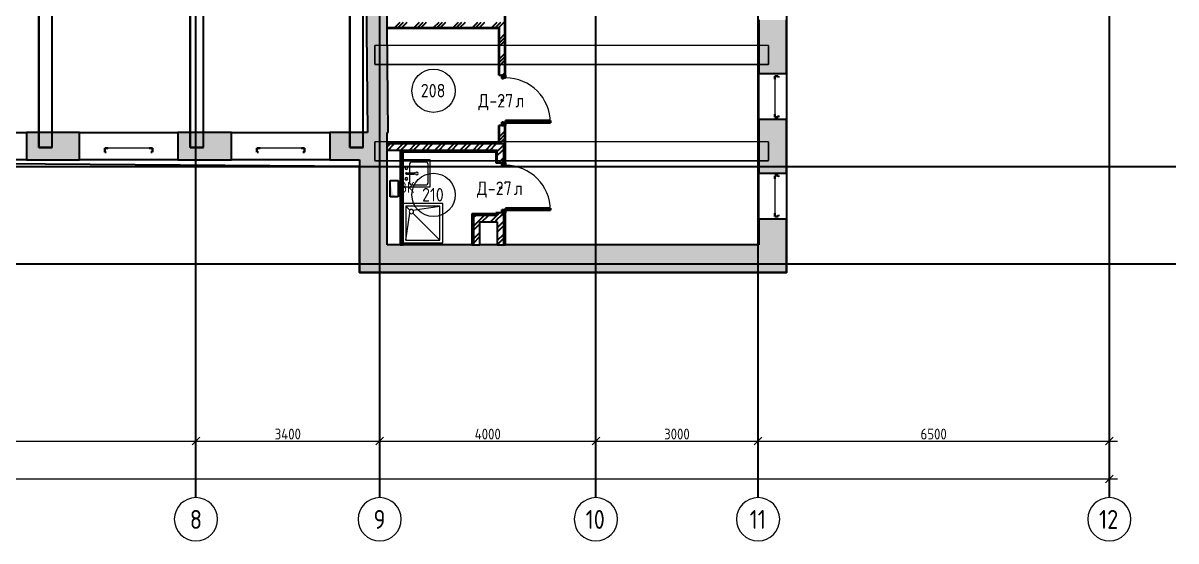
# Model space of a CAD drawing. Header units: millimetres. Extents: x -129048 to 476301, y -5853 to 215316.
# Drawn here: x 143951 to 165281, y -4664 to 4909 of the extents above; entities that cross this region are included whole.
import ezdxf

# ---------------------------------------------------------------- set-up
doc = ezdxf.new("R2010")
doc.units = ezdxf.units.MM
for name, pattern in [('ADSK_Линия сетки', [25, 20, -2.5, 0, -2.5]), ('ADSK_Сверху', [4.5, 3, -1.5]), ('ADSK_Снесено', [4.5, 3, -1.5])]:
    doc.linetypes.add(name, pattern=pattern)
for name, color, linetype, lineweight, true_color in [('_ Окна', 5, 'Continuous', 30, 0x0000ff), ('Линии', 7, 'Continuous', 9, 0x00a600), ('Стены внутренние', 5, 'Continuous', 18, 0x0000ff), ('Стены наружные', 1, 'ADSK_Снесено', 18, 0xff0000), ('Стены штриховка', 5, 'Continuous', 18, 0x0000ff)]:
    doc.layers.add(name, color=color, linetype=linetype, lineweight=lineweight, true_color=true_color)
for name, color, linetype, lineweight in [('Аннотация', 7, 'Continuous', 9), ('Двери', 251, 'Continuous', 18), ('Каркас', 7, 'Continuous', 18), ('Марки дверей', 7, 'Continuous', 20), ('Марки помещений', 7, 'Continuous', 20), ('Окна', 251, 'Continuous', 18), ('Оси', 7, 'Continuous', 9), ('Сантехника', 251, 'Continuous', 18), ('Узлы', 7, 'Continuous', 18)]:
    doc.layers.add(name, color=color, linetype=linetype, lineweight=lineweight)
doc.styles.add('GOST Common', font='GOST Common_0.ttf', dxfattribs={"width": 0.9, "height": 350})
doc.styles.add('GOST Common_1', font='GOST Common_0.ttf', dxfattribs={"width": 0.9, "height": 200})
doc.styles.add('GOST Common_2', font='GOST Common_0.ttf', dxfattribs={"width": 0.9, "height": 250})
doc.dimstyles.new('ADSK_Основной_2_5_мм', dxfattribs={"dimscale": 304.8, "dimtxt": 251.428749, "dimasz": 0.463911, "dimexe": 0.492126, "dimexo": 0.492126, "dimgap": 0.098425, "dimtad": 1, "dimdec": 1, "dimrnd": 0.1, "dimdsep": 46, "dimtxsty": 'GOST Common_1', "dimblk1": 'OBLIQUE', "dimblk2": 'OBLIQUE', "dimsah": 1, "dimcen": 0.09, "dimdle": 0.492126, "dimazin": 2, "dimtfac": 1, "dimtdec": 4, "dimtix": 1, "dimtmove": 0, "dimatfit": 3, "dimfxl": 1, "dimtvp": 1, "dimtfill": 1, "dimtolj": 1, "dimtzin": 0, "dimlwd": 20, "dimlwe": 20, "dimarcsym": 2})
pattern_1 = [(45, (108139.4, 150), (-179.6051, 179.6051), []), (45, (108202.9, 150), (0, 359.2102), []), (45, (108075.9, 150), (0, 359.2102), [])]
pattern_2 = [(45, (108139.4, 150), (-117.8655, 117.8655), []), (45, (108217.98, 150), (-117.8655, 117.8655), [])]

# ---------------------------------------------------------------- blocks, each defined once
blk = doc.blocks.new('ADSK_БалкаЖБ_Прямоугольная - 350х280мм-843200-02 План 2-го этажа маркировочный')
at = {"layer": 'Каркас', "color": 253, "linetype": 'ADSK_Сверху', "true_color": 0xaaaaaa}
for p, q in [((-3639, 175), (-3639, -175)), ((-3639, 175), (3639, 175)), ((3639, -175), (3639, 175)), ((-3639, -175), (3639, -175))]:
    blk.add_line(p, q, dxfattribs=at)
at = {"layer": 'Каркас', "color": 253, "linetype": 'ADSK_Сверху', "true_color": 0xb2b2b2}
for p, q in [((-3639, -175), (-3639, 175)), ((3639, 175), (-3639, 175)), ((3639, 175), (3639, -175)), ((-3639, -175), (3639, -175))]:
    blk.add_line(p, q, dxfattribs=at)
blk = doc.blocks.new('Витраж-тент со смещением вовне - 60мм 30 сдвиг-1466942-02 План 2-го этажа маркировочный')
at = {"layer": '_ Окна', "color": 161, "linetype": 'ADSK_Сверху', "true_color": 0xaaaaff}
for p, q in [((-440, 25), (-440, -45)), ((-440, 25), (-410, 25)), ((-440, -45), (-440, 25)), ((440, 25), (410, 25)), ((440, -45), (440, 25)), ((440, -45), (440, 25)), ((-380, -45), (-440, -45)), ((-380, -35), (-380, -45)), ((380, -35), (380, -45)), ((380, -45), (440, -45))]:
    blk.add_line(p, q, dxfattribs=at)
at = {"layer": 'Окна', "color": 161, "linetype": 'ADSK_Сверху', "true_color": 0xaaaaff}
blk.add_line((-380, -45), (380, -45), dxfattribs=at)
blk = doc.blocks.new('Витраж-тент со смещением вовне - 60мм 30 сдвиг-1466941-02 План 2-го этажа маркировочный')
at = {"layer": '_ Окна', "color": 161, "linetype": 'ADSK_Сверху', "true_color": 0xaaaaff}
for p, q in [((-379, 25), (-379, -45)), ((-379, 25), (-349, 25)), ((-379, -45), (-379, 25)), ((379, 25), (349, 25)), ((379, -45), (379, 25)), ((379, -45), (379, 25)), ((-319, -45), (-379, -45)), ((-319, -35), (-319, -45)), ((319, -35), (319, -45)), ((319, -45), (379, -45))]:
    blk.add_line(p, q, dxfattribs=at)
at = {"layer": 'Окна', "color": 161, "linetype": 'ADSK_Сверху', "true_color": 0xaaaaff}
blk.add_line((-319, -45), (319, -45), dxfattribs=at)
blk = doc.blocks.new('AC_Дверь_Однопольная - Д-27л 930х2200h-1983253-02 План 2-го этажа маркировочный')
at = {"layer": 'Двери', "lineweight": 30}
for p, q in [((415, 892), (375, 892)), ((375, 892), (375, 62)), ((415, 62), (415, 892)), ((-445, 62), (-465, 62)), ((-465, 62), (-465, -8)), ((-415, 62), (-445, 62)), ((-445, 62), (-445, -8)), ((-445, -8), (-445, 62)), ((-415, 22), (-415, 62)), ((-405, 22), (-415, 22)), ((-405, -8), (-405, 22)), ((375, 62), (415, 62)), ((415, 22), (405, 22)), ((405, 22), (405, -8)), ((445, 62), (415, 62)), ((415, 62), (415, 22)), ((445, -8), (445, 62)), ((465, 62), (445, 62)), ((445, 62), (445, -8)), ((465, -8), (465, 62)), ((-465, -8), (-445, -8)), ((-445, -8), (-405, -8)), ((405, -8), (445, -8)), ((445, -8), (465, -8))]:
    blk.add_line(p, q, dxfattribs=at)
at = {"layer": 'Двери'}
blk.add_arc((415, 62), 830, 90, 180, dxfattribs=at)
blk = doc.blocks.new('AC_Дверь_Однопольная - Д-27л 930х2200h-2080604-02 План 2-го этажа маркировочный')
at = {"layer": 'Двери', "lineweight": 30}
for p, q in [((415, 920), (375, 920)), ((375, 920), (375, 90)), ((415, 90), (415, 920)), ((-445, 90), (-465, 90)), ((-465, 90), (-465, 20)), ((-465, 20), (-445, 20)), ((-415, 90), (-445, 90)), ((-445, 90), (-445, 20)), ((-445, 20), (-445, 90)), ((-445, 20), (-405, 20)), ((-415, 50), (-415, 90)), ((-405, 50), (-415, 50)), ((-405, 20), (-405, 50)), ((375, 90), (415, 90)), ((415, 50), (405, 50)), ((405, 50), (405, 20)), ((405, 20), (445, 20)), ((445, 90), (415, 90)), ((415, 90), (415, 50)), ((445, 20), (445, 90)), ((465, 90), (445, 90)), ((445, 90), (445, 20)), ((445, 20), (465, 20)), ((465, 20), (465, 90))]:
    blk.add_line(p, q, dxfattribs=at)
at = {"layer": 'Двери'}
blk.add_arc((415, 90), 830, 90, 180, dxfattribs=at)
blk = doc.blocks.new('Кухонная мойка-Одиночная - 500 x 500 мм-1924934-02 План 2-го этажа маркировочный')
at = {"layer": 'Сантехника'}
for p, q in [((-234, 252), (-234, -248)), ((266, -248), (266, 252)), ((-196, 87), (-196, -159)), ((3, 138), (-145, 138)), ((3, 195), (3, 53)), ((28, 195), (28, 53)), ((177, 138), (28, 138)), ((228, -159), (228, 87)), ((-145, -210), (177, -210)), ((-234, -248), (266, -248))]:
    blk.add_line(p, q, dxfattribs=at)
for centre, radius, start, end in [((-84, 195), 25.4, 360, 180), ((116, 195), 25.4, 360, 180), ((-145, 87), 50.8, 90, 180), ((-84, 195), 25.4, 180, 0), ((16, 0), 25.4, 360, 180), ((16, 0), 25.4, 180, 0), ((16, 195), 12.7, 360, 180), ((16, 53), 12.7, 180, 0), ((116, 195), 25.4, 180, 0), ((177, 87), 50.8, 360, 90), ((-145, -159), 50.8, 180, 270), ((177, -159), 50.8, 270, 0)]:
    blk.add_arc(centre, radius, start, end, dxfattribs=at)
blk = doc.blocks.new('Душевая кабинка-2D - 730кв-1928972-02 План 2-го этажа маркировочный')
at = {"layer": 'Сантехника'}
for p, q in [((730, 0), (0, 0)), ((730, -730), (730, 0)), ((50, -50), (50, -680)), ((680, -50), (50, -50)), ((680, -680), (680, -50)), ((0, -730), (730, -730)), ((50, -680), (680, -680))]:
    blk.add_line(p, q, dxfattribs=at)
at = {"layer": 'Сантехника', "lineweight": 9}
for p, q in [((122, -122), (50, -50)), ((50, -680), (121, -179)), ((178, -122), (680, -50)), ((680, -680), (179, -179))]:
    blk.add_line(p, q, dxfattribs=at)
at = {"layer": 'Сантехника'}
for start, end in [(0, 180), (180, 0)]:
    blk.add_arc((150, -150), 40, start, end, dxfattribs=at)
blk = doc.blocks.new('Ось сетки - Круг_Ø8 мм-6577-02 План 2-го этажа маркировочный')
at = {"layer": 'Оси', "lineweight": 20}
for start, end in [(360, 180), (180, 360)]:
    blk.add_arc((0, 0), 4, start, end, dxfattribs=at)
blk = doc.blocks.new('ADSK_Марка_Помещение_ОдноЗначение - Номер-247393-02 План 2-го этажа маркировочный')
at = {"layer": 'Марки помещений'}
blk.add_circle((0, 0), 4, dxfattribs=at)
blk = doc.blocks.new('_Oblique')
at = {"color": 0, "linetype": 'ByBlock', "lineweight": -2}
blk.add_line((-0.5, -0.5), (0.5, 0.5), dxfattribs=at)
blk = doc.blocks.new('*D1565')
at = {"color": 0, "lineweight": 20, "transparency": 16777216}
for p, q in [((139099, -2818), (147299, -2818)), ((139249, -2868), (139249, -2968)), ((147149, -2868), (147149, -2968))]:
    blk.add_line(p, q, dxfattribs=at)
at = {"layer": 'Defpoints', "color": 0, "transparency": 16777216}
for p in [(139249, -2718), (147149, -2718), (147149, -2818)]:
    blk.add_point(p, dxfattribs=at)
at = {"color": 0, "lineweight": 20, "transparency": 16777216, "xscale": 141.4, "yscale": 141.4, "zscale": 141.4, "rotation": 180}
blk.add_blockref('_Oblique', (139249, -2818), dxfattribs=at)
at = {"color": 0, "lineweight": 20, "transparency": 16777216, "xscale": 141.4, "yscale": 141.4, "zscale": 141.4}
blk.add_blockref('_Oblique', (147149, -2818), dxfattribs=at)
at = {"color": 0, "lineweight": 25, "transparency": 16777216, "insert": (143199, -2688), "char_height": 200, "width": 756.84, "attachment_point": 5, "style": 'GOST Common_1', "bg_fill": 3, "box_fill_scale": 1.1, "bg_fill_color": 256, "bg_fill_true_color": 13158600, "bg_fill_transparency": 0}
blk.add_mtext('\\A1;7900', dxfattribs=at)
blk = doc.blocks.new('*D1566')
at = {"color": 0, "lineweight": 20, "transparency": 16777216}
for p, q in [((146999, -2818), (150699, -2818)), ((147149, -2868), (147149, -2968)), ((150549, -2868), (150549, -2968))]:
    blk.add_line(p, q, dxfattribs=at)
at = {"layer": 'Defpoints', "color": 0, "transparency": 16777216}
for p in [(147149, -2718), (150549, -2718), (150549, -2818)]:
    blk.add_point(p, dxfattribs=at)
at = {"color": 0, "lineweight": 20, "transparency": 16777216, "xscale": 141.4, "yscale": 141.4, "zscale": 141.4, "rotation": 180}
blk.add_blockref('_Oblique', (147149, -2818), dxfattribs=at)
at = {"color": 0, "lineweight": 20, "transparency": 16777216, "xscale": 141.4, "yscale": 141.4, "zscale": 141.4}
blk.add_blockref('_Oblique', (150549, -2818), dxfattribs=at)
at = {"color": 0, "lineweight": 25, "transparency": 16777216, "insert": (148849, -2688), "char_height": 200, "width": 782.41, "attachment_point": 5, "style": 'GOST Common_1', "bg_fill": 3, "box_fill_scale": 1.1, "bg_fill_color": 256, "bg_fill_true_color": 13158600, "bg_fill_transparency": 0}
blk.add_mtext('\\A1;3400', dxfattribs=at)
blk = doc.blocks.new('*D1567')
at = {"color": 0, "lineweight": 20, "transparency": 16777216}
for p, q in [((150399, -2818), (154699, -2818)), ((150549, -2868), (150549, -2968)), ((154549, -2868), (154549, -2968))]:
    blk.add_line(p, q, dxfattribs=at)
at = {"layer": 'Defpoints', "color": 0, "transparency": 16777216}
for p in [(150549, -2718), (154549, -2718), (154549, -2818)]:
    blk.add_point(p, dxfattribs=at)
at = {"color": 0, "lineweight": 20, "transparency": 16777216, "xscale": 141.4, "yscale": 141.4, "zscale": 141.4, "rotation": 180}
blk.add_blockref('_Oblique', (150549, -2818), dxfattribs=at)
at = {"color": 0, "lineweight": 20, "transparency": 16777216, "xscale": 141.4, "yscale": 141.4, "zscale": 141.4}
blk.add_blockref('_Oblique', (154549, -2818), dxfattribs=at)
at = {"color": 0, "lineweight": 25, "transparency": 16777216, "insert": (152549, -2688), "char_height": 200, "width": 782.41, "attachment_point": 5, "style": 'GOST Common_1', "bg_fill": 3, "box_fill_scale": 1.1, "bg_fill_color": 256, "bg_fill_true_color": 13158600, "bg_fill_transparency": 0}
blk.add_mtext('\\A1;4000', dxfattribs=at)
blk = doc.blocks.new('*D1568')
at = {"color": 0, "lineweight": 20, "transparency": 16777216}
for p, q in [((154399, -2818), (157699, -2818)), ((154549, -2868), (154549, -2968)), ((157549, -2868), (157549, -2968))]:
    blk.add_line(p, q, dxfattribs=at)
at = {"layer": 'Defpoints', "color": 0, "transparency": 16777216}
for p in [(154549, -2718), (157549, -2718), (157549, -2818)]:
    blk.add_point(p, dxfattribs=at)
at = {"color": 0, "lineweight": 20, "transparency": 16777216, "xscale": 141.4, "yscale": 141.4, "zscale": 141.4, "rotation": 180}
blk.add_blockref('_Oblique', (154549, -2818), dxfattribs=at)
at = {"color": 0, "lineweight": 20, "transparency": 16777216, "xscale": 141.4, "yscale": 141.4, "zscale": 141.4}
blk.add_blockref('_Oblique', (157549, -2818), dxfattribs=at)
at = {"color": 0, "lineweight": 25, "transparency": 16777216, "insert": (156049, -2688), "char_height": 200, "width": 756.84, "attachment_point": 5, "style": 'GOST Common_1', "bg_fill": 3, "box_fill_scale": 1.1, "bg_fill_color": 256, "bg_fill_true_color": 13158600, "bg_fill_transparency": 0}
blk.add_mtext('\\A1;3000', dxfattribs=at)
blk = doc.blocks.new('*D1569')
at = {"color": 0, "lineweight": 20, "transparency": 16777216}
for p, q in [((157399, -2818), (164199, -2818)), ((157549, -2868), (157549, -2968)), ((164049, -2868), (164049, -2968))]:
    blk.add_line(p, q, dxfattribs=at)
at = {"layer": 'Defpoints', "color": 0, "transparency": 16777216}
for p in [(157549, -2718), (164049, -2718), (164049, -2818)]:
    blk.add_point(p, dxfattribs=at)
at = {"color": 0, "lineweight": 20, "transparency": 16777216, "xscale": 141.4, "yscale": 141.4, "zscale": 141.4, "rotation": 180}
blk.add_blockref('_Oblique', (157549, -2818), dxfattribs=at)
at = {"color": 0, "lineweight": 20, "transparency": 16777216, "xscale": 141.4, "yscale": 141.4, "zscale": 141.4}
blk.add_blockref('_Oblique', (164049, -2818), dxfattribs=at)
at = {"color": 0, "lineweight": 25, "transparency": 16777216, "insert": (160799, -2688), "char_height": 200, "width": 756.84, "attachment_point": 5, "style": 'GOST Common_1', "bg_fill": 3, "box_fill_scale": 1.1, "bg_fill_color": 256, "bg_fill_true_color": 13158600, "bg_fill_transparency": 0}
blk.add_mtext('\\A1;6500', dxfattribs=at)
blk = doc.blocks.new('*D1578')
at = {"color": 0, "lineweight": 20, "transparency": 16777216}
for p, q in [((102049, -3518), (164199, -3518)), ((102199, -3568), (102199, -3668)), ((164049, -3568), (164049, -3668))]:
    blk.add_line(p, q, dxfattribs=at)
at = {"layer": 'Defpoints', "color": 0, "transparency": 16777216}
for p in [(102199, -3418), (164049, -3418), (164049, -3518)]:
    blk.add_point(p, dxfattribs=at)
at = {"color": 0, "lineweight": 20, "transparency": 16777216, "xscale": 141.4, "yscale": 141.4, "zscale": 141.4, "rotation": 180}
blk.add_blockref('_Oblique', (102199, -3518), dxfattribs=at)
at = {"color": 0, "lineweight": 20, "transparency": 16777216, "xscale": 141.4, "yscale": 141.4, "zscale": 141.4}
blk.add_blockref('_Oblique', (164049, -3518), dxfattribs=at)
at = {"color": 0, "lineweight": 25, "transparency": 16777216, "insert": (133124, -3388), "char_height": 200, "width": 889.8, "attachment_point": 5, "style": 'GOST Common_1', "bg_fill": 3, "box_fill_scale": 1.1, "bg_fill_color": 256, "bg_fill_true_color": 13158600, "bg_fill_transparency": 0}
blk.add_mtext('\\A1;61850', dxfattribs=at)
blk = doc.blocks.new('ADSK_Марка_Дверь - Типоразмер_ADSK_Марка-58376-02 План 2-го этажа маркировочный')
at = {"layer": 'Марки дверей', "lineweight": 9}
blk.add_circle((0, 0), 0.2, dxfattribs=at)

msp = doc.modelspace()

# ---------------------------------------------------------------- hatches: boundary and pattern name
at = {"layer": 'Стены внутренние', "lineweight": 25, "true_color": 0x636466}
msp.add_hatch(color=251, dxfattribs=at).paths.add_polyline_path([(150703.91126, 2889.50427), (150643.87398, 8780.40893), (150263.844, 8781.41347), (150323.89153, 2889.50427), (150686.33128, 2889.50427)])
h = msp.add_hatch(dxfattribs=at)
h.set_pattern_fill('FP_1', color=251, style=0, pattern_type=2)
h.set_pattern_definition(pattern_1)
h.paths.add_polyline_path([(150684.16739, 4826.78828), (152764.74457, 4826.8463), (152764.74457, 4926.78828), (150683.14824, 4926.78828)])
h = msp.add_hatch(dxfattribs=at)
h.set_pattern_fill('FP_1', color=251, style=0, pattern_type=2)
h.set_pattern_definition(pattern_1)
h.paths.add_polyline_path([(152864.74457, 2676.77432), (152864.74457, 3016.78828), (152764.74457, 3016.78828), (152764.74457, 2676.77432), (152844.74457, 2676.77432)])
h.paths.add_polyline_path([(152764.74457, 3946.78828), (152864.74457, 3946.78828), (152864.74457, 4926.78828), (152764.74457, 4926.78828), (152764.74457, 4695.66735)])
h = msp.add_hatch(dxfattribs=at)
h.set_pattern_fill('FP_2', color=251, style=0, pattern_type=2)
h.set_pattern_definition(pattern_2)
h.paths.add_polyline_path([(150929.74457, 2556.77432), (150957.24457, 2556.77432), (150957.24457, 2676.77432), (150686.33128, 2676.77432), (150686.33128, 2556.77432), (150800.99284, 2556.77432)])
h = msp.add_hatch(dxfattribs=at)
h.set_pattern_fill('FP_2', color=251, style=0, pattern_type=2)
h.set_pattern_definition(pattern_2)
h.paths.add_polyline_path([(152724.74457, 2556.77432), (152844.74457, 2556.77432), (152844.74457, 2676.77432), (150957.24457, 2676.77432), (150957.24457, 2556.77432), (152706.98374, 2556.77432)])
h = msp.add_hatch(dxfattribs=at)
h.set_pattern_fill('FP_2', color=251, style=0, pattern_type=2)
h.set_pattern_definition(pattern_2)
h.paths.add_polyline_path([(152844.74457, 1353.8631), (152844.74457, 1398.77432), (152724.74457, 1398.77432), (152724.74457, 1353.8631)])
h.paths.add_polyline_path([(152724.74457, 2328.77432), (152844.74457, 2328.77432), (152844.74457, 2556.77432), (152724.74457, 2556.77432), (152724.74457, 2349.29028)])
h = msp.add_hatch(dxfattribs=at)
h.set_pattern_fill('FP_2', color=251, style=0, pattern_type=2)
h.set_pattern_definition(pattern_2)
h.paths.add_polyline_path([(152724.74457, 1233.8631), (152724.74457, 1353.8631), (152284.74457, 1353.8631), (152284.74457, 1233.8631), (152706.98374, 1233.8631)])
h = msp.add_hatch(dxfattribs=at)
h.set_pattern_fill('FP_2', color=251, style=0, pattern_type=2)
h.set_pattern_definition(pattern_2)
h.paths.add_polyline_path([(152844.74457, 810.23165), (152844.74457, 1353.8631), (152724.74457, 1353.8631), (152724.74457, 810.23165)])
h = msp.add_hatch(dxfattribs=at)
h.set_pattern_fill('FP_2', color=251, style=0, pattern_type=2)
h.set_pattern_definition(pattern_2)
h.paths.add_polyline_path([(152404.74457, 810.23165), (152404.74457, 1233.8631), (152284.74457, 1233.8631), (152284.74457, 810.23165)])
at = {"layer": 'Стены наружные', "linetype": 'Continuous', "lineweight": 25, "true_color": 0x636466}
h = msp.add_hatch(color=251, dxfattribs=at)
h.paths.add_polyline_path([(158072.80028, 300.23165), (158072.80028, 1286.55109), (157562.80028, 1286.55109), (157562.80028, 300.23165), (157735.05383, 300.23165)])
h.paths.add_polyline_path([(157562.80028, 2136.55109), (158072.80028, 2136.55109), (158072.80028, 3126.44156), (157562.80028, 3126.44156)])
h.paths.add_polyline_path([(158072.80028, 3976.44156), (158072.80028, 4966.94549), (157562.80028, 4966.94549), (157562.80028, 3976.44156), (157735.05383, 3976.44156)])
h.paths.add_polyline_path([(157735.05383, 5816.94549), (158072.80028, 5816.94549), (158072.80028, 6783.54986), (157562.80028, 6783.54986), (157562.80028, 5816.94549), (157699.36958, 5816.94549)])
h.paths.add_polyline_path([(157686.63727, 7633.54986), (158072.80028, 7633.54986), (158072.80028, 9192.30207), (157562.80028, 9192.30207), (157562.80028, 7633.54986)])
h = msp.add_hatch(color=251, dxfattribs=at)
h.paths.add_polyline_path([(150165.66254, 2379.50427), (150686.33128, 2379.50427), (150686.33128, 2889.50427), (149625.02359, 2889.50427), (149625.02359, 2379.50427)])
h.paths.add_polyline_path([(147805.02359, 2379.50427), (147805.02359, 2889.50427), (146815.58462, 2889.50427), (146815.58462, 2379.50427), (147624.34134, 2379.50427)])
h.paths.add_polyline_path([(144016.97567, 2379.50427), (144995.58462, 2379.50427), (144995.58462, 2889.50427), (144016.97567, 2889.50427), (144016.97567, 2714.83314)])
h.paths.add_polyline_path([(141209.00591, 2379.50427), (142196.97567, 2379.50427), (142196.97567, 2889.50427), (141209.00591, 2889.50427), (141209.00591, 2714.83314)])
h.paths.add_polyline_path([(138659.84039, 2379.50427), (139389.00591, 2379.50427), (139389.00591, 2889.50427), (138360.25895, 2889.50427), (138360.25895, 2379.50427)])
h.paths.add_polyline_path([(135333.3475, 2379.50427), (136540.25895, 2379.50427), (136540.25895, 2889.50427), (135333.3475, 2889.50427), (135333.3475, 2714.83314)])
h.paths.add_polyline_path([(132532.85559, 2379.50427), (133933.3475, 2379.50427), (133933.3475, 2889.50427), (132532.85559, 2889.50427), (132532.85559, 2714.83314)])
h.paths.add_polyline_path([(131132.85559, 2379.50427), (131132.85559, 2889.50427), (129903.39975, 2889.50427), (129903.39975, 2379.50427), (130908.57335, 2379.50427)])
h.paths.add_polyline_path([(127919.58131, 2379.50427), (128083.39975, 2379.50427), (128083.39975, 2889.50427), (127094.76194, 2889.50427), (127094.76194, 2379.50427), (127293.77171, 2379.50427)])
h.paths.add_polyline_path([(125274.76194, 2379.50427), (125274.76194, 2889.50427), (124257.12095, 2889.50427), (124257.12095, 2379.50427), (124752.4505, 2379.50427)])
h.paths.add_polyline_path([(116412.39698, 2379.50427), (116813.1385, 2379.50427), (116813.1385, 2889.50427), (116412.39698, 2889.50427), (116412.39698, 2749.36727)])
h.paths.add_polyline_path([(122004.70528, 2379.50427), (122437.12095, 2379.50427), (122437.12095, 2889.50427), (121410.898, 2889.50427), (121410.898, 2379.50427)])
h.paths.add_polyline_path([(119590.898, 2379.50427), (119590.898, 2889.50427), (118633.1385, 2889.50427), (118633.1385, 2379.50427)])
for points in [[(150686.33128, 300.23165), (150686.33128, 2379.50427), (150176.33128, 2379.50427), (150176.33128, 300.23165), (150517.10082, 300.23165)], [(153977.64434, 300.23165), (157562.80028, 300.23165), (157562.80028, 810.23165), (150686.33128, 810.23165), (150686.33128, 300.23165), (152706.98374, 300.23165)]]:
    msp.add_hatch(color=251, dxfattribs=at).paths.add_polyline_path(points)
at = {"layer": 'Узлы', "lineweight": 25, "true_color": 0x636466}
msp.add_hatch(color=251, dxfattribs=at).paths.add_polyline_path([(150743.32335, 1696.23383), (150893.32335, 1696.23383), (150792.82082, 1745.73131), (150743.32335, 1996.23383), (150743.32335, 1745.73131)])

# ---------------------------------------------------------------- linework, layer by layer
at = {"linetype": 'ADSK_Линия сетки', "lineweight": 25}
for p, q in [((154549.30993, -3863.55169), (154549.30993, 44684.78674)), ((157549.30993, -3863.55169), (157549.30993, 44684.78674)), ((164049.30993, -3863.55169), (164049.30993, 44684.78674)), ((147149.30993, -3863.55169), (147149.30993, 21818.8012)), ((150549.30993, -3863.55169), (150549.30993, 21818.8012)), ((97053.17482, 2256.78828), (165281.11784, 2256.78828)), ((97053.17482, 456.78828), (165281.11784, 456.78828))]:
    msp.add_line(p, q, dxfattribs=at)
at = {"layer": 'Каркас', "color": 251, "linetype": 'ADSK_Сверху', "lineweight": 25, "true_color": 0x636466}
for p, q in [((144240.34241, 8999.43061), (144240.34241, 2610.01988)), ((144240.34241, 2610.01988), (144240.34241, 8999.43061)), ((144490.34241, 2610.01988), (144490.34241, 8999.43061)), ((144490.34241, 2610.01988), (144490.34241, 8999.43061)), ((147040.34241, 8999.43061), (147040.34241, 2610.01988)), ((147040.34241, 2610.01988), (147040.34241, 8999.43061)), ((147290.34241, 2610.01988), (147290.34241, 8999.43061)), ((147290.34241, 2610.01988), (147290.34241, 8999.43061)), ((149994.69301, 8999.43061), (149994.69301, 2610.01988)), ((149994.69301, 2610.01988), (149994.69301, 8999.43061)), ((150244.69301, 2610.01988), (150244.69301, 8999.43061)), ((150244.69301, 2610.01988), (150244.69301, 8999.43061)), ((144240.34241, 2610.01988), (144490.34241, 2610.01988)), ((144490.34241, 2610.01988), (144240.34241, 2610.01988)), ((147040.34241, 2610.01988), (147290.34241, 2610.01988)), ((147290.34241, 2610.01988), (147040.34241, 2610.01988)), ((149994.69301, 2610.01988), (150244.69301, 2610.01988)), ((150244.69301, 2610.01988), (149994.69301, 2610.01988))]:
    msp.add_line(p, q, dxfattribs=at)
at = {"layer": 'Линии', "color": 251, "lineweight": 25, "true_color": 0x636466}
for p, q in [((150743.32335, 1996.23383), (150893.32335, 1996.23383)), ((150743.32335, 1696.23383), (150743.32335, 1996.23383)), ((150893.32335, 1996.23383), (150893.32335, 1696.23383)), ((150893.32335, 1696.23383), (150743.32335, 1696.23383))]:
    msp.add_line(p, q, dxfattribs=at)
at = {"layer": 'Стены внутренние', "color": 251, "lineweight": 25, "true_color": 0x636466}
for p, q in [((152876.74457, 3946.78828), (152876.74457, 9100.91709)), ((150279.50619, 7244.62772), (150323.89153, 2889.50427)), ((150684.2693, 4816.78828), (150677.18237, 5512.16371)), ((150684.28969, 4814.78828), (152752.74457, 4814.78828)), ((150703.91126, 2889.50427), (150684.28969, 4814.78828)), ((152752.74457, 4814.78828), (152752.74457, 3946.78828)), ((152752.74457, 3946.78828), (152806.74457, 3946.78828)), ((152752.74457, 3016.78828), (152752.74457, 2708.77432)), ((152806.74457, 3016.78828), (152752.74457, 3016.78828)), ((152876.74457, 2328.77432), (152876.74457, 3016.78828)), ((150686.33128, 2889.50427), (150703.91126, 2889.50427)), ((152752.74457, 2708.77432), (150686.33128, 2708.77432)), ((150957.24457, 2556.77432), (150686.33128, 2556.77432)), ((150929.74457, 2556.77432), (150929.74457, 810.23165)), ((150984.74457, 810.23165), (150984.74457, 2528.77432)), ((150984.74457, 2528.77432), (152696.74457, 2528.77432)), ((152696.74457, 2528.77432), (152696.74457, 2328.77432)), ((152696.74457, 2328.77432), (152806.74457, 2328.77432)), ((152256.74457, 1381.8631), (152256.74457, 810.23165)), ((152696.74457, 1381.8631), (152256.74457, 1381.8631)), ((152696.74457, 1398.77432), (152696.74457, 1381.8631)), ((152806.74457, 1398.77432), (152696.74457, 1398.77432)), ((152876.74457, 810.23165), (152876.74457, 1398.77432)), ((152404.74457, 810.23165), (152404.74457, 1233.8631)), ((152404.74457, 1233.8631), (152724.74457, 1233.8631)), ((152724.74457, 1233.8631), (152724.74457, 810.23165)), ((150929.74457, 810.23165), (150984.74457, 810.23165)), ((152256.74457, 810.23165), (152404.74457, 810.23165)), ((152724.74457, 810.23165), (152874.74457, 810.23165))]:
    msp.add_line(p, q, dxfattribs=at)
at = {"layer": 'Стены наружные', "color": 251, "linetype": 'Continuous', "lineweight": 25, "true_color": 0x636466}
for p, q in [((157562.80028, 4966.94549), (157562.80028, 3976.44156)), ((158072.80028, 3976.44156), (158072.80028, 4966.94549)), ((157562.80028, 3976.44156), (158072.80028, 3976.44156)), ((157562.80028, 3126.44156), (157562.80028, 3976.44156)), ((158072.80028, 3976.44156), (158072.80028, 3126.44156)), ((158072.80028, 3126.44156), (157562.80028, 3126.44156)), ((157562.80028, 3126.44156), (157562.80028, 2136.55109)), ((158072.80028, 2136.55109), (158072.80028, 3126.44156)), ((142196.97567, 2889.50427), (144016.97567, 2889.50427)), ((144995.58462, 2889.50427), (144016.97567, 2889.50427)), ((144016.97567, 2889.50427), (144016.97567, 2379.50427)), ((144995.58462, 2379.50427), (144995.58462, 2889.50427)), ((144995.58462, 2889.50427), (146815.58462, 2889.50427)), ((147805.02359, 2889.50427), (146815.58462, 2889.50427)), ((146815.58462, 2889.50427), (146815.58462, 2379.50427)), ((147805.02359, 2379.50427), (147805.02359, 2889.50427)), ((147805.02359, 2889.50427), (149625.02359, 2889.50427)), ((150323.89153, 2889.50427), (149625.02359, 2889.50427)), ((149625.02359, 2889.50427), (149625.02359, 2379.50427)), ((150686.33128, 810.23165), (150686.33128, 2889.50427)), ((144016.97567, 2379.50427), (142196.97567, 2379.50427)), ((144016.97567, 2379.50427), (144995.58462, 2379.50427)), ((146815.58462, 2379.50427), (144995.58462, 2379.50427)), ((146815.58462, 2379.50427), (147805.02359, 2379.50427)), ((149625.02359, 2379.50427), (147805.02359, 2379.50427)), ((149625.02359, 2379.50427), (150176.33128, 2379.50427)), ((150176.33128, 2379.50427), (150176.33128, 300.23165)), ((157562.80028, 2136.55109), (158072.80028, 2136.55109)), ((157562.80028, 1286.55109), (157562.80028, 2136.55109)), ((158072.80028, 2136.55109), (158072.80028, 1286.55109)), ((158072.80028, 1286.55109), (157562.80028, 1286.55109)), ((157562.80028, 1286.55109), (157562.80028, 810.23165)), ((158072.80028, 300.23165), (158072.80028, 1286.55109)), ((150929.74457, 810.23165), (150686.33128, 810.23165)), ((152256.74457, 810.23165), (150984.74457, 810.23165)), ((152724.74457, 810.23165), (152404.74457, 810.23165)), ((157562.80028, 810.23165), (152876.74457, 810.23165)), ((150176.33128, 300.23165), (158072.80028, 300.23165))]:
    msp.add_line(p, q, dxfattribs=at)
at = {"layer": 'Стены штриховка', "color": 251, "lineweight": 25, "true_color": 0x636466}
for p, q in [((152864.74457, 3946.78828), (152864.74457, 9088.91709)), ((152874.74457, 3946.78828), (152874.74457, 9100.91709)), ((150684.16739, 4826.78828), (152764.74457, 4826.78828)), ((150684.2693, 4816.78828), (150684.28969, 4814.78828)), ((150684.2693, 4816.78828), (152764.74457, 4816.78828)), ((152752.74457, 4814.78828), (152764.74457, 4814.78828)), ((152754.74457, 3946.78828), (152754.74457, 4814.78828)), ((152764.74457, 3946.78828), (152764.74457, 4826.78828)), ((152754.74457, 2708.77432), (152754.74457, 3016.78828)), ((152764.74457, 2676.77432), (152764.74457, 3016.78828)), ((152864.74457, 2328.77432), (152864.74457, 3016.78828)), ((152874.74457, 2708.77432), (152874.74457, 3016.78828)), ((152764.74457, 2706.77432), (150686.33128, 2706.77432)), ((152764.74457, 2696.77432), (150686.33128, 2696.77432)), ((152864.74457, 2676.77432), (150686.33128, 2676.77432)), ((152844.74457, 2328.77432), (152844.74457, 2676.77432)), ((152874.74457, 2708.77432), (152876.74457, 2708.77432)), ((152874.74457, 2328.77432), (152874.74457, 2706.77432)), ((152874.74457, 2696.77432), (152876.74457, 2696.77432)), ((150956.74457, 2556.77432), (150956.74457, 810.23165)), ((152711.74457, 2543.77432), (150956.74457, 2543.77432)), ((152724.74457, 2556.77432), (150957.24457, 2556.77432)), ((150969.74457, 810.23165), (150969.74457, 2543.77432)), ((150975.74457, 810.23165), (150975.74457, 2543.77432)), ((150984.74457, 2537.77432), (150984.74457, 2543.77432)), ((152705.74457, 2537.77432), (150984.74457, 2537.77432)), ((152705.74457, 2328.77432), (152705.74457, 2537.77432)), ((152711.74457, 2328.77432), (152711.74457, 2543.77432)), ((152724.74457, 2328.77432), (152724.74457, 2556.77432)), ((152265.74457, 1372.8631), (152265.74457, 810.23165)), ((152711.74457, 1372.8631), (152265.74457, 1372.8631)), ((152271.74457, 1366.8631), (152271.74457, 810.23165)), ((152711.74457, 1366.8631), (152271.74457, 1366.8631)), ((152284.74457, 1353.8631), (152284.74457, 810.23165)), ((152724.74457, 1353.8631), (152284.74457, 1353.8631)), ((152705.74457, 1381.8631), (152705.74457, 1398.77432)), ((152705.74457, 1381.8631), (152711.74457, 1381.8631)), ((152711.74457, 1398.77432), (152711.74457, 1353.8631)), ((152724.74457, 1398.77432), (152724.74457, 1353.8631)), ((152844.74457, 810.23165), (152844.74457, 1398.77432)), ((152864.74457, 1372.8631), (152864.74457, 1398.77432)), ((152864.74457, 810.23165), (152864.74457, 1366.8631)), ((152874.74457, 1381.8631), (152874.74457, 1398.77432)), ((152874.74457, 1381.8631), (152876.74457, 1381.8631)), ((152874.74457, 810.23165), (152874.74457, 1372.8631)), ((152874.74457, 810.23165), (152876.74457, 810.23165))]:
    msp.add_line(p, q, dxfattribs=at)

# ---------------------------------------------------------------- block references
at = {"lineweight": 25, "xscale": 99.99999999999993, "yscale": 99.99999999999993, "zscale": 99.99999999999993}
for p in [(147149.30993, -4263.55169), (150549.30993, -4263.55169), (154549.30993, -4263.55169), (157549.30993, -4263.55169), (164049.30993, -4263.55169)]:
    msp.add_blockref('Ось сетки - Круг_Ø8 мм-6577-02 План 2-го этажа маркировочный', p, dxfattribs=at)
at = {"layer": '_ Окна', "color": 251, "linetype": 'ADSK_Сверху', "lineweight": 25, "true_color": 0x636466}
for name, p, rotation in [('Витраж-тент со смещением вовне - 60мм 30 сдвиг-1466941-02 План 2-го этажа маркировочный', (157902.80028, 3551.44156), 270.0000000000003), ('Витраж-тент со смещением вовне - 60мм 30 сдвиг-1466942-02 План 2-го этажа маркировочный', (145905.58462, 2549.50427), 180), ('Витраж-тент со смещением вовне - 60мм 30 сдвиг-1466942-02 План 2-го этажа маркировочный', (148715.02359, 2549.50427), 180), ('Витраж-тент со смещением вовне - 60мм 30 сдвиг-1466941-02 План 2-го этажа маркировочный', (157902.80028, 1711.55109), 270.0000000000003)]:
    msp.add_blockref(name, p, dxfattribs=dict(at, rotation=rotation))
at = {"layer": 'Двери', "color": 251, "lineweight": 25, "true_color": 0x636466}
for name, p, rotation in [('AC_Дверь_Однопольная - Д-27л 930х2200h-1983253-02 План 2-го этажа маркировочный', (152814.74457, 3481.78828), 269.9999999999999), ('AC_Дверь_Однопольная - Д-27л 930х2200h-2080604-02 План 2-го этажа маркировочный', (152786.74457, 1863.77432), 270)]:
    msp.add_blockref(name, p, dxfattribs=dict(at, rotation=rotation))
at = {"layer": 'Каркас', "color": 251, "linetype": 'ADSK_Сверху', "lineweight": 25, "true_color": 0x636466, "rotation": 180}
for p in [(154100.92388, 4318.28916), (154100.92388, 2536.66252)]:
    msp.add_blockref('ADSK_БалкаЖБ_Прямоугольная - 350х280мм-843200-02 План 2-го этажа маркировочный', p, dxfattribs=at)
at = {"layer": 'Марки дверей', "color": 251, "lineweight": 25, "true_color": 0x636466, "xscale": 99.99999999999993, "yscale": 99.99999999999993, "zscale": 99.99999999999993}
for p in [(152814.74457, 3481.78828), (152786.74457, 1863.77432)]:
    msp.add_blockref('ADSK_Марка_Дверь - Типоразмер_ADSK_Марка-58376-02 План 2-го этажа маркировочный', p, dxfattribs=at)
at = {"layer": 'Марки помещений', "color": 251, "lineweight": 25, "true_color": 0x636466, "xscale": 99.99999999999993, "yscale": 99.99999999999993, "zscale": 99.99999999999993}
for p in [(151545.36226, 3657.70153), (151545.36226, 1732.73188)]:
    msp.add_blockref('ADSK_Марка_Помещение_ОдноЗначение - Номер-247393-02 План 2-го этажа маркировочный', p, dxfattribs=at)
at = {"layer": 'Сантехника', "color": 251, "lineweight": 25, "true_color": 0x636466, "rotation": 89.9999999999998}
msp.add_blockref('Кухонная мойка-Одиночная - 500 x 500 мм-1924934-02 План 2-го этажа маркировочный', (151237.08997, 2113.08508), dxfattribs=at)
at = {"layer": 'Сантехника', "color": 251, "lineweight": 25, "true_color": 0x636466}
msp.add_blockref('Душевая кабинка-2D - 730кв-1928972-02 План 2-го этажа маркировочный', (150984.74457, 1575.23165), dxfattribs=at)

# ---------------------------------------------------------------- texts
at = {"lineweight": 25, "char_height": 350, "attachment_point": 1, "style": 'GOST Common'}
for s, insert, width in [('\\fGOST Common|b0|i0|c204|p34|;\\W.9;8', (147035.52926, -4091.01834), 274.177125), ('\\fGOST Common|b0|i0|c204|p34|;\\W.9;9', (150435.52926, -4091.01834), 274.177125), ('10', (154358.12926, -4091.01834), 461.772), ('11', (157393.67926, -4091.01834), 375.18975), ('12', (163858.12926, -4091.01834), 461.772)]:
    msp.add_mtext(s, dxfattribs=dict(at, insert=insert, width=width))
at = {"layer": 'Аннотация', "color": 251, "lineweight": 25, "true_color": 0x636466, "insert": (150908.25789, 1972.3308), "char_height": 200, "width": 360.759375, "attachment_point": 1, "style": 'GOST Common_2'}
msp.add_mtext('ВК', dxfattribs=at)
at = {"layer": 'Марки дверей', "color": 251, "lineweight": 25, "true_color": 0x636466, "char_height": 250, "attachment_point": 1, "style": 'GOST Common_1'}
for s, insert, width in [('\\fGOST Common|b0|i0|c204|p34|;\\W.9;Д', (152374.9153, 3598.80138), 245.316375), ('-27', (152577.32155, 3598.80138), 584.4301875), ('\\fGOST Common|b0|i0|c204|p34|;\\W.9;л', (153059.52467, 3598.80138), 194.8100625), ('\\fGOST Common|b0|i0|c204|p34|;\\W.9;Д', (152346.9153, 1980.78741), 245.316375), ('-27', (152549.32155, 1980.78741), 584.4301875), ('\\fGOST Common|b0|i0|c204|p34|;\\W.9;л', (153031.52467, 1980.78741), 194.8100625)]:
    msp.add_mtext(s, dxfattribs=dict(at, insert=insert, width=width))
at = {"layer": 'Марки помещений', "color": 251, "lineweight": 25, "true_color": 0x636466, "char_height": 250, "attachment_point": 1, "style": 'GOST Common_1'}
for s, insert, width in [('208', (151309.10501, 3785.4266), 584.4301875), ('210', (151332.95501, 1860.45695), 526.7086875)]:
    msp.add_mtext(s, dxfattribs=dict(at, insert=insert, width=width))

# ---------------------------------------------------------------- next in the draw order: dimensions: what is measured, and where the dimension line sits
at = {"lineweight": 25}
for base, p1, p2, override, picture, middle in [((147149.30993, -2817.9078), (139249.30993, -2717.9229), (147149.30993, -2717.9229), {"dimpost": '<>', "dimfxl": 7900}, '*D1565', (143199.30993, -2687.9078)), ((164049.30993, -3517.9078), (102199.30993, -3417.9229), (164049.30993, -3417.9229), {"dimpost": '<>', "dimfxl": 61850}, '*D1578', (133124.30993, -3387.9078))]:
    dim = msp.add_linear_dim(base=base, p1=p1, p2=p2, dimstyle='ADSK_Основной_2_5_мм', override=override, dxfattribs=at)
    dim.commit()
    dim.dimension.update_dxf_attribs({"geometry": picture, "text_midpoint": middle})

# ---------------------------------------------------------------- next in the draw order: dimensions: what is measured, and where the dimension line sits
dim = msp.add_linear_dim(base=(150549.30993, -2817.9078), p1=(147149.30993, -2717.9229), p2=(150549.30993, -2717.9229), dimstyle='ADSK_Основной_2_5_мм', override={"dimpost": '<>', "dimfxl": 3400}, dxfattribs=at)
dim.commit()
dim.dimension.update_dxf_attribs({"geometry": '*D1566', "text_midpoint": (148849.30993, -2687.9078)})

# ---------------------------------------------------------------- next in the draw order: dimensions: what is measured, and where the dimension line sits
dim = msp.add_linear_dim(base=(154549.30993, -2817.9078), p1=(150549.30993, -2717.9229), p2=(154549.30993, -2717.9229), dimstyle='ADSK_Основной_2_5_мм', override={"dimpost": '<>', "dimfxl": 4000}, dxfattribs=at)
dim.commit()
dim.dimension.update_dxf_attribs({"geometry": '*D1567', "text_midpoint": (152549.30993, -2687.9078)})

# ---------------------------------------------------------------- next in the draw order: dimensions: what is measured, and where the dimension line sits
dim = msp.add_linear_dim(base=(157549.30993, -2817.9078), p1=(154549.30993, -2717.9229), p2=(157549.30993, -2717.9229), dimstyle='ADSK_Основной_2_5_мм', override={"dimpost": '<>', "dimfxl": 3000}, dxfattribs=at)
dim.commit()
dim.dimension.update_dxf_attribs({"geometry": '*D1568', "text_midpoint": (156049.30993, -2687.9078)})

# ---------------------------------------------------------------- next in the draw order: dimensions: what is measured, and where the dimension line sits
dim = msp.add_linear_dim(base=(164049.30993, -2817.9078), p1=(157549.30993, -2717.9229), p2=(164049.30993, -2717.9229), dimstyle='ADSK_Основной_2_5_мм', override={"dimpost": '<>', "dimfxl": 6500}, dxfattribs=at)
dim.commit()
dim.dimension.update_dxf_attribs({"geometry": '*D1569', "text_midpoint": (160799.30993, -2687.9078)})

# ---------------------------------------------------------------- next in the draw order: linework, layer by layer
at = {"color": 251, "lineweight": 25, "true_color": 0x636466}
msp.add_lwpolyline([(154172.61168, 21084.05859), (154172.61168, 43909.20652), (164172.01721, 43909.20652), (164353.34879, 8682.30207), (158072.80028, 8682.30207), (158072.80028, 300.23165), (150176.33128, 300.23165), (150176.33128, 2256.78828), (139375.37313, 2336.47811), (139475.79504, 2335.73719), (139475.79504, -2582.56685), (127112.04326, -2582.56685), (127112.04326, 2336.47811), (116412.39698, 2336.47811), (116412.39698, 422.0206), (108429.89827, 456.78828), (108429.89827, 8679.25245)], dxfattribs=at)

doc.saveas('drawing.dxf')
